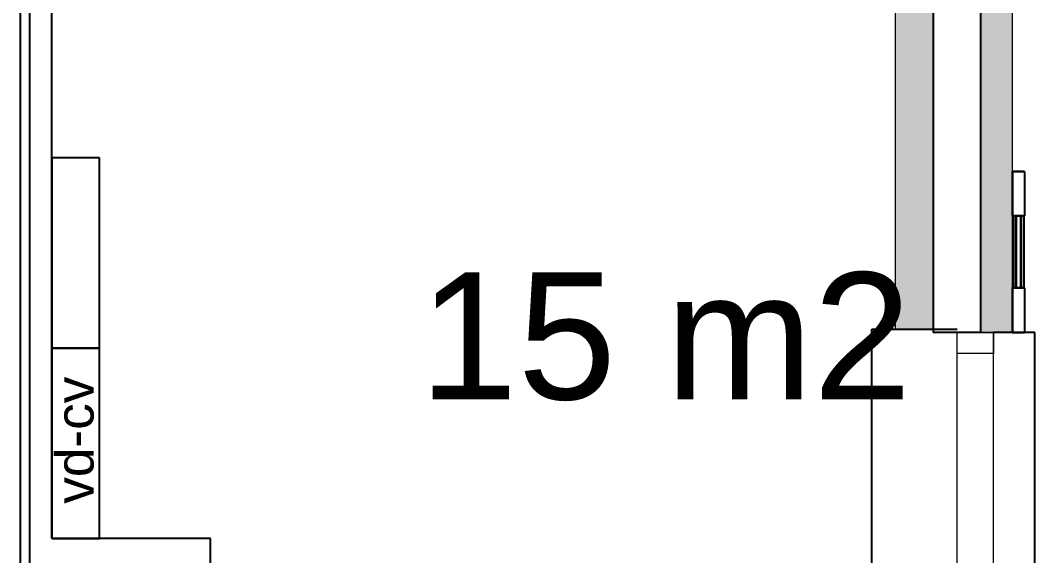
# Model space of a CAD drawing. Header units: millimetres. Extents: x 0 to 59350, y 0 to 29700.
# Drawn here: x 27872 to 28672, y 18450 to 18872 of the extents above; entities that cross this region are included whole.
import ezdxf

# ---------------------------------------------------------------- set-up
doc = ezdxf.new("R2010")
doc.units = ezdxf.units.MM
doc.linetypes.add('PUNKT2_S9', pattern=[1, 0, -1])
doc.layers.add('Standard', color=7, linetype='Continuous', lineweight=25)
doc.styles.add('ARIAL', font='arial.ttf')

msp = doc.modelspace()

# ---------------------------------------------------------------- hatches: boundary and pattern name
at = {"layer": 'Standard', "linetype": 'PUNKT2_S9', "lineweight": 18}
h = msp.add_hatch(color=59, dxfattribs=at)
h.paths.add_polyline_path([(28654.1, 19918.72), (28654.1, 21521.22), (28629.1, 21496.22), (28629.1, 19918.72)])
h.paths.add_polyline_path([(28654.1, 18021.22), (28654.1, 18348.72), (28629.1, 18348.72), (28629.1, 18046.22)])
h.paths.add_polyline_path([(28629.1, 19641.22), (28629.1, 18626.22), (28654.1, 18626.22), (28654.1, 19641.22)])
h = msp.add_hatch(color=9, dxfattribs=at)
h.paths.add_polyline_path([(28591.6, 19921.22), (28591.6, 21458.72), (28561.6, 21428.72), (28561.6, 19921.22)])
h.paths.add_polyline_path([(28591.6, 18628.72), (28591.6, 19638.72), (28561.6, 19638.72), (28561.6, 18628.72)])
h.paths.add_polyline_path([(28591.6, 18083.72), (28591.6, 18346.22), (28561.6, 18346.22), (28561.6, 18113.72)])

# ---------------------------------------------------------------- linework, layer by layer
at = {"layer": 'Standard', "color": 253, "linetype": 'Continuous', "lineweight": 18}
for p, q in [((28561.6, 19638.72), (28561.6, 18628.72)), ((28591.6, 18628.72), (28591.6, 19638.72)), ((28591.6, 18628.72), (28561.6, 18628.72))]:
    msp.add_line(p, q, dxfattribs=at)
at = {"layer": 'Standard', "color": 51, "linetype": 'Continuous', "lineweight": -3}
for p, q in [((28591.6, 19638.72), (28591.6, 18628.72)), ((28543.1, 18346.22), (28543.1, 18628.72)), ((28543.1, 18628.72), (28561.6, 18628.72)), ((28561.6, 18628.72), (28610.6, 18628.72)), ((28591.6, 18628.72), (28591.6, 18626.22)), ((28610.6, 18626.22), (28591.6, 18626.22)), ((28620.35, 18626.22), (28610.6, 18626.22))]:
    msp.add_line(p, q, dxfattribs=at)
at = {"layer": 'Standard', "color": 36, "linetype": 'Continuous', "lineweight": 18}
for p, q in [((28629.1, 19641.22), (28629.1, 18626.22)), ((28654.1, 18626.22), (28654.1, 19641.22)), ((28639.1, 18626.22), (28629.1, 18626.22)), ((28654.1, 18626.22), (28639.1, 18626.22))]:
    msp.add_line(p, q, dxfattribs=at)
at = {"layer": 'Standard', "color": 7, "linetype": 'Continuous', "lineweight": -3}
for p, q in [((28629.1, 18626.22), (28629.1, 19641.22)), ((27879.35, 18113.72), (27879.35, 18952.34)), ((27934.35, 18763.72), (27896.85, 18763.72)), ((27896.85, 18763.72), (27896.85, 18613.72)), ((27934.35, 18613.72), (27934.35, 18763.72)), ((28629.1, 18626.22), (28620.35, 18626.22)), ((27934.35, 18613.72), (27896.85, 18613.72)), ((27896.85, 18613.72), (27896.85, 18463.72)), ((27896.85, 18613.72), (27934.35, 18613.72)), ((27934.35, 18463.72), (27934.35, 18613.72)), ((27896.85, 18463.72), (27934.35, 18463.72))]:
    msp.add_line(p, q, dxfattribs=at)
at = {"layer": 'Standard', "color": 255, "linetype": 'Continuous', "lineweight": -3}
for p, q in [((27871.85, 18983.72), (27871.85, 18113.72)), ((27896.85, 18463.72), (27896.85, 18983.72)), ((28021.85, 18463.72), (27896.85, 18463.72)), ((28021.85, 18438.72), (28021.85, 18463.72))]:
    msp.add_line(p, q, dxfattribs=at)
at = {"layer": 'Standard', "color": 16, "linetype": 'Continuous', "lineweight": -3}
for p, q in [((28654.1, 18752.97), (28663.6, 18752.97)), ((28663.6, 18752.97), (28654.1, 18752.97)), ((28654.1, 18717.97), (28654.1, 18752.97)), ((28654.1, 18752.97), (28654.1, 18717.97)), ((28663.6, 18752.97), (28663.6, 18717.97)), ((28663.6, 18752.97), (28663.6, 18717.97)), ((28663.6, 18717.97), (28654.1, 18717.97)), ((28654.1, 18717.97), (28663.6, 18717.97)), ((28663.1, 18717.97), (28654.85, 18717.97)), ((28654.85, 18717.97), (28654.85, 18661.22)), ((28654.85, 18661.22), (28654.85, 18717.97)), ((28654.85, 18717.97), (28663.1, 18717.97)), ((28663.1, 18717.97), (28654.85, 18717.97)), ((28654.85, 18717.97), (28654.85, 18661.22)), ((28654.85, 18661.22), (28654.85, 18717.97)), ((28654.85, 18717.97), (28663.1, 18717.97)), ((28663.1, 18661.22), (28663.1, 18717.97)), ((28663.1, 18717.97), (28663.1, 18661.22)), ((28663.1, 18661.22), (28663.1, 18717.97)), ((28663.1, 18717.97), (28663.1, 18661.22)), ((28654.1, 18661.22), (28663.6, 18661.22)), ((28663.6, 18661.22), (28654.1, 18661.22)), ((28654.1, 18626.22), (28654.1, 18661.22)), ((28654.1, 18661.22), (28654.1, 18626.22)), ((28654.85, 18661.22), (28663.1, 18661.22)), ((28663.1, 18661.22), (28654.85, 18661.22)), ((28654.85, 18661.22), (28663.1, 18661.22)), ((28663.1, 18661.22), (28654.85, 18661.22)), ((28663.6, 18661.22), (28663.6, 18626.22)), ((28663.6, 18661.22), (28663.6, 18626.22)), ((28663.6, 18626.22), (28654.1, 18626.22)), ((28654.1, 18626.22), (28663.6, 18626.22))]:
    msp.add_line(p, q, dxfattribs=at)
at = {"layer": 'Standard', "color": 14, "linetype": 'Continuous', "lineweight": -3}
for p, q in [((28656.98, 18661.22), (28656.98, 18717.97)), ((28656.98, 18717.97), (28656.98, 18661.22)), ((28660.73, 18717.97), (28656.98, 18717.97)), ((28656.98, 18717.97), (28660.73, 18717.97)), ((28660.73, 18717.97), (28660.73, 18661.22)), ((28660.73, 18661.22), (28660.73, 18717.97)), ((28656.98, 18661.22), (28660.73, 18661.22)), ((28656.98, 18661.22), (28660.73, 18661.22))]:
    msp.add_line(p, q, dxfattribs=at)
at = {"layer": 'Standard', "color": 2, "linetype": 'Continuous', "lineweight": 18}
for p, q in [((28610.6, 18609.47), (28610.6, 18626.22)), ((28610.6, 18626.22), (28639.1, 18626.22)), ((28610.6, 18348.72), (28610.6, 18626.22)), ((28639.1, 18626.22), (28639.1, 18609.47)), ((28639.1, 18348.72), (28639.1, 18626.22)), ((28639.1, 18609.47), (28610.6, 18609.47))]:
    msp.add_line(p, q, dxfattribs=at)
at = {"layer": 'Standard', "color": 117, "linetype": 'Continuous', "lineweight": -3}
for p, q in [((28671.6, 18626.22), (28639.1, 18626.22)), ((28671.6, 18348.72), (28671.6, 18626.22))]:
    msp.add_line(p, q, dxfattribs=at)

# ---------------------------------------------------------------- texts
at = {"layer": 'Standard', "color": 7, "linetype": 'Continuous', "lineweight": -3, "insert": (28186.28, 18572), "char_height": 100, "width": 635.1371, "attachment_point": 7, "style": 'ARIAL'}
msp.add_mtext('15\\~m2', dxfattribs=at)
at = {"layer": 'Standard', "color": 7, "linetype": 'Continuous', "lineweight": -3, "insert": (27930.08, 18491.18), "char_height": 30, "width": 115.5, "attachment_point": 7, "rotation": 90, "style": 'ARIAL'}
msp.add_mtext('\\W1.00;vd-cv', dxfattribs=at)

doc.saveas('drawing.dxf')
